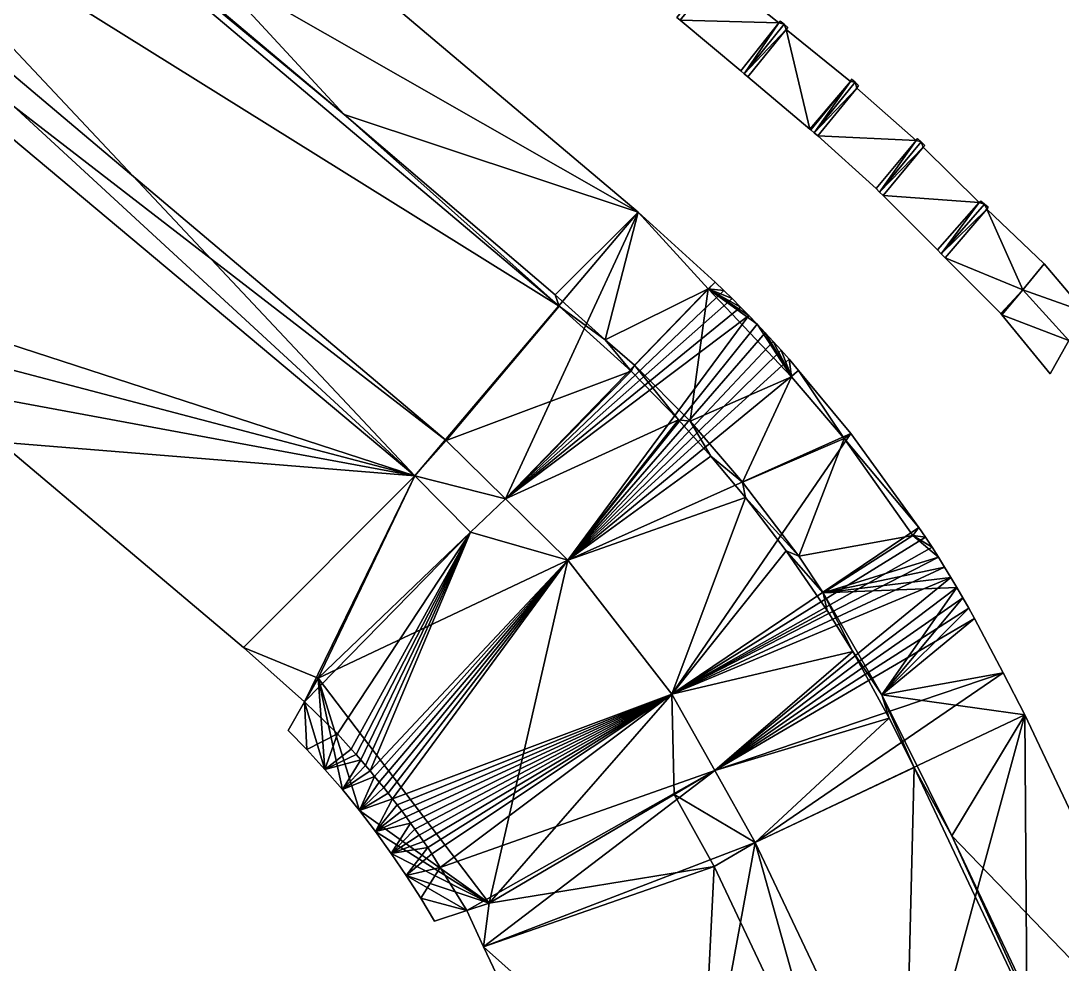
# Model space of a CAD drawing. Header units: inches. Extents: x 92123 to 92822, y 437993 to 438384.
# Drawn here: x 92383 to 92481.2, y 438098.3 to 438187.1 of the extents above; entities that cross this region are included whole.
import ezdxf

# ---------------------------------------------------------------- set-up
doc = ezdxf.new("R2010")
doc.units = ezdxf.units.IN
doc.header["$MEASUREMENT"] = 0
doc.layers.add('9200_4380_building', color=10, linetype='Continuous')

msp = doc.modelspace()

# ---------------------------------------------------------------- meshes
at = {"layer": '9200_4380_building'}
mesh = msp.add_polyface(dxfattribs=at)
corners = [(92335.799, 438221.286, 41.962), (92423.121, 438147.58, 41.962), (92433.75, 438160.225, 41.962), (92346.415, 438233.925, 41.962), (92440.536, 438154.111, 41.962), (92428.693, 438142.099, 41.962), (92444.996, 438149.524, 41.962), (92434.586, 438136.304, 41.962), (92413.515, 438178.272, 12.3), (92433.75, 438160.225, 12.3), (92433.375, 438161.301, 12.3), (92346.415, 438233.925, 12.3), (92346.461, 438234.708, 12.3), (92423.121, 438147.58, 12.3), (92335.799, 438221.286, 12.3), (92334.238, 438216.242, 12.3), (92420.166, 438144.242, 12.3), (92440.536, 438154.111, 12.3), (92438.091, 438157.067, 12.3), (92428.693, 438142.099, 12.3), (92425.407, 438138.95, 12.3), (92353.52, 438243.08, 4.584), (92413.515, 438178.272, 4.584), (92441.21, 438169.1, 4.584), (92346.461, 438234.708, 4.584), (92433.375, 438161.301, 4.584), (92438.091, 438157.067, 4.584), (92420.166, 438144.242, 4.622), (92420.166, 438144.242, -3.425), (92425.407, 438138.95, -3.425), (92334.238, 438216.242, 4.622), (92334.238, 438216.242, -3.425), (92428.693, 438142.099, -3.425), (92425.407, 438138.95, 4.622), (92428.693, 438142.099, 12.834), (92441.21, 438169.1, -3.425), (92345.38, 438223.78, -3.425), (92340.34, 438217.78, -3.425), (92353.52, 438243.08, -3.425), (92346.461, 438234.708, 7.5), (92334.238, 438216.242, 7.5)]
mesh.append_faces([[corners[k] for k in face] for face in [(0, 1, 2), (3, 0, 2), (4, 5, 6), (2, 1, 4), (4, 1, 5), (7, 6, 5), (8, 9, 10), (11, 9, 8), (11, 8, 12), (13, 14, 15), (13, 15, 16), (9, 17, 18), (13, 16, 19), (9, 18, 10), (20, 19, 16), (21, 22, 23), (21, 24, 22), (23, 22, 25), (23, 25, 26), (27, 28, 29), (27, 30, 28), (30, 31, 28), (32, 19, 33), (13, 34, 1), (19, 34, 13), (34, 5, 1), (28, 35, 32), (28, 36, 35), (28, 37, 36), (35, 36, 38), (28, 31, 37), (28, 32, 29), (1, 0, 13), (0, 14, 13), (9, 2, 4), (9, 11, 2), (11, 3, 2), (26, 25, 18), (25, 10, 18), (25, 22, 10), (22, 8, 10), (39, 8, 22), (12, 8, 39), (39, 22, 24), (30, 27, 40), (27, 16, 40), (16, 15, 40), (35, 38, 23), (38, 21, 23), (20, 16, 33), (16, 27, 33)]])
mesh = msp.add_polyface(dxfattribs=at)
corners = [(92368.872, 438157.717, 4.622), (92374.897, 438152.637, 4.622), (92420.166, 438144.242, 4.622), (92381.092, 438147.413, 4.622), (92404.02, 438128.08, 4.622), (92334.238, 438216.242, 4.622), (92362.678, 438162.94, 4.622), (92319.83, 438199.07, 4.622), (92325.586, 438194.217, 4.622), (92350.511, 438173.199, 4.622), (92344.343, 438178.4, 4.622), (92411.068, 438125.21, 4.622), (92409.78, 438122.97, 4.622), (92420.166, 438144.242, -3.425), (92334.238, 438216.242, -3.425), (92319.83, 438199.07, -3.425), (92325.586, 438194.217, -3.425), (92362.678, 438162.94, -3.425), (92350.511, 438173.199, -3.425), (92381.092, 438147.413, -3.425), (92374.897, 438152.637, -3.425), (92344.343, 438178.4, -3.425), (92368.872, 438157.717, -3.425), (92404.02, 438128.08, -3.425), (92409.78, 438122.97, -3.425), (92425.407, 438138.95, -3.425), (92412.873, 438119.941, -3.425), (92411.068, 438125.21, 15.947), (92425.407, 438138.95, 12.3), (92409.78, 438122.97, 4)]
mesh.append_faces([[corners[k] for k in face] for face in [(0, 1, 2), (3, 4, 2), (5, 6, 2), (1, 3, 2), (6, 0, 2), (5, 7, 8), (9, 5, 10), (10, 5, 8), (11, 2, 4), (5, 9, 6), (4, 12, 11), (13, 14, 5), (13, 5, 2), (15, 14, 16), (17, 18, 14), (19, 20, 13), (18, 21, 14), (14, 21, 16), (13, 17, 14), (13, 22, 17), (13, 20, 22), (23, 19, 13), (24, 23, 13), (25, 26, 24), (27, 28, 11), (14, 15, 5), (15, 7, 5), (4, 3, 19), (4, 19, 23), (3, 1, 19), (1, 20, 19), (1, 0, 22), (1, 22, 20), (0, 6, 17), (0, 17, 22), (6, 9, 17), (9, 18, 17), (9, 10, 21), (9, 21, 18), (10, 8, 21), (8, 16, 21), (8, 7, 16), (7, 15, 16), (23, 29, 4), (24, 29, 23), (29, 12, 4)]])
mesh = msp.add_polyface(dxfattribs=at)
corners = [(92448.67, 438191.52, -1.033), (92448.67, 438191.52, 4.929), (92454.47, 438186.92, 4.929), (92454.47, 438186.92, -1.033), (92448.84, 438191.71, -1.033), (92448.84, 438191.71, 4.929), (92448.525, 438191.955, -1.033), (92448.525, 438191.955, 4.929), (92444.842, 438187.438, -1.033), (92444.842, 438187.438, 4.929), (92445.162, 438187.17, 4.929), (92445.162, 438187.17, -1.033), (92450.87, 438182.385, 4.929), (92450.87, 438182.385, -1.033), (92451.201, 438182.108, 4.929), (92451.201, 438182.108, -1.033), (92454.945, 438186.78, 4.929), (92454.945, 438186.78, -1.033), (92454.59, 438187.08, -1.033), (92454.59, 438187.08, 4.929)]
mesh.append_faces([[corners[k] for k in face] for face in [(16, 2, 14), (14, 2, 12), (12, 2, 10), (10, 2, 1), (10, 1, 9), (2, 16, 19), (9, 1, 7), (7, 1, 5), (13, 11, 3), (15, 3, 17), (6, 4, 0), (8, 0, 11), (8, 6, 0), (3, 18, 17), (11, 0, 3), (13, 3, 15), (18, 3, 19), (3, 2, 19), (17, 18, 16), (18, 19, 16), (16, 14, 15), (16, 15, 17), (14, 12, 13), (14, 13, 15), (12, 10, 11), (12, 11, 13), (10, 9, 8), (10, 8, 11), (6, 8, 7), (8, 9, 7), (4, 6, 5), (6, 7, 5), (5, 1, 4), (1, 0, 4), (3, 0, 2), (0, 1, 2)]])
mesh = msp.add_polyface(dxfattribs=at)
corners = [(92455.16, 438186.3, -0.998), (92455.16, 438186.3, 4.929), (92461.2, 438181.41, 4.929), (92461.2, 438181.41, -0.998), (92455.3, 438186.48, -0.998), (92455.3, 438186.48, 4.929), (92454.945, 438186.78, -0.998), (92454.945, 438186.78, 4.929), (92451.201, 438182.108, 4.929), (92451.201, 438182.108, -0.998), (92451.533, 438181.83, 4.929), (92451.533, 438181.83, -0.998), (92457.39, 438176.92, -0.998), (92457.39, 438176.92, 4.929), (92457.483, 438176.836, -0.998), (92457.483, 438176.836, 4.929), (92457.801, 438176.55, -0.998), (92457.801, 438176.55, 4.929), (92461.635, 438181.33, -0.998), (92461.635, 438181.33, 4.929), (92461.3, 438181.63, -0.998), (92461.3, 438181.63, 4.929)]
mesh.append_faces([[corners[k] for k in face] for face in [(17, 19, 2), (15, 17, 2), (13, 15, 2), (1, 13, 2), (1, 10, 13), (7, 8, 1), (21, 2, 19), (5, 7, 1), (8, 10, 1), (12, 0, 3), (16, 3, 18), (9, 0, 11), (9, 6, 0), (0, 6, 4), (11, 0, 12), (14, 12, 3), (3, 20, 18), (14, 3, 16), (20, 3, 2), (20, 2, 21), (18, 20, 19), (20, 21, 19), (19, 17, 18), (17, 16, 18), (17, 15, 16), (15, 14, 16), (15, 13, 14), (13, 12, 14), (13, 10, 12), (10, 11, 12), (10, 8, 9), (10, 9, 11), (6, 9, 8), (6, 8, 7), (4, 6, 5), (6, 7, 5), (5, 1, 4), (1, 0, 4), (3, 0, 2), (0, 1, 2)]])
mesh = msp.add_polyface(dxfattribs=at)
corners = [(92461.79, 438180.76, -1.07), (92461.79, 438180.76, 4.929), (92467.4, 438175.83, 4.929), (92467.4, 438175.83, -1.07), (92461.97, 438181.03, 4.929), (92461.97, 438181.03, -1.07), (92461.635, 438181.33, -1.07), (92461.635, 438181.33, 4.929), (92457.801, 438176.55, 4.929), (92457.801, 438176.55, -1.07), (92458.119, 438176.264, 4.929), (92458.119, 438176.264, -1.07), (92463.613, 438171.314, -1.07), (92463.613, 438171.314, 4.929), (92463.951, 438170.982, -1.07), (92463.951, 438170.982, 4.929), (92467.865, 438175.7, -1.07), (92467.865, 438175.7, 4.929), (92467.52, 438176.02, 4.929), (92467.52, 438176.02, -1.07)]
mesh.append_faces([[corners[k] for k in face] for face in [(17, 2, 15), (15, 2, 13), (13, 2, 10), (10, 2, 1), (10, 1, 8), (2, 17, 18), (8, 1, 7), (7, 1, 4), (12, 11, 3), (14, 3, 16), (9, 0, 11), (9, 6, 0), (0, 6, 5), (3, 19, 16), (11, 0, 3), (12, 3, 14), (19, 3, 2), (19, 2, 18), (16, 19, 18), (16, 18, 17), (17, 15, 16), (15, 14, 16), (15, 13, 14), (13, 12, 14), (13, 10, 12), (10, 11, 12), (10, 8, 9), (10, 9, 11), (6, 9, 8), (6, 8, 7), (5, 6, 4), (6, 7, 4), (4, 1, 0), (4, 0, 5), (3, 0, 2), (0, 1, 2)]])
mesh = msp.add_polyface(dxfattribs=at)
corners = [(92469.398, 438165.528, -1.071), (92473.32, 438169.99, -1.071), (92469.764, 438165.16, -1.071), (92473.48, 438170.13, -1.071), (92473.83, 438169.84, -1.071), (92468.07, 438175.2, -1.071), (92467.865, 438175.7, -1.071), (92468.21, 438175.38, -1.071), (92463.951, 438170.982, -1.071), (92464.289, 438170.65, -1.071), (92468.07, 438175.2, 4.929), (92468.21, 438175.38, 4.929), (92467.865, 438175.7, 4.929), (92463.951, 438170.982, 4.929), (92464.289, 438170.65, 4.929), (92469.398, 438165.528, 4.929), (92469.764, 438165.16, 4.929), (92473.83, 438169.84, 4.929), (92473.48, 438170.13, 4.929), (92473.32, 438169.99, 4.929)]
mesh.append_faces([[corners[k] for k in face] for face in [(19, 17, 18), (17, 19, 16), (16, 19, 15), (15, 19, 14), (14, 19, 10), (14, 10, 13), (13, 10, 12), (12, 10, 11), (1, 5, 19), (5, 10, 19), (3, 1, 19), (3, 19, 18), (4, 3, 18), (4, 18, 17), (17, 16, 4), (16, 2, 4), (16, 15, 2), (15, 0, 2), (15, 14, 0), (14, 9, 0), (14, 13, 8), (14, 8, 9), (6, 8, 13), (6, 13, 12), (7, 6, 12), (7, 12, 11), (11, 10, 7), (10, 5, 7), (9, 5, 1), (9, 1, 0), (8, 5, 9), (8, 6, 5), (5, 6, 7), (2, 1, 4), (1, 3, 4), (0, 1, 2)]])
mesh = msp.add_polyface(dxfattribs=at)
corners = [(92470.131, 438164.793, -1.003), (92477.433, 438161.784, -1.003), (92475.37, 438159.54, -1.003), (92475.468, 438159.421, -1.003), (92473.83, 438169.84, -1.003), (92474.18, 438169.55, -1.003), (92474.06, 438169.38, -1.003), (92469.764, 438165.16, -1.003), (92479.46, 438164.22, -1.003), (92474.18, 438169.55, 4.929), (92474.06, 438169.38, 4.929), (92473.83, 438169.84, 4.929), (92469.764, 438165.16, 4.929), (92470.131, 438164.793, 4.929), (92475.37, 438159.54, 4.929), (92475.468, 438159.421, 4.929), (92477.433, 438161.784, 4.929), (92479.46, 438164.22, 4.929)]
mesh.append_faces([[corners[k] for k in face] for face in [(15, 16, 14), (16, 17, 10), (14, 16, 13), (13, 16, 10), (13, 10, 12), (12, 10, 11), (11, 10, 9), (8, 6, 10), (8, 10, 17), (17, 16, 8), (16, 1, 8), (16, 15, 1), (15, 3, 1), (15, 14, 2), (15, 2, 3), (14, 13, 2), (13, 0, 2), (13, 12, 0), (12, 7, 0), (4, 7, 12), (4, 12, 11), (5, 4, 9), (4, 11, 9), (9, 10, 6), (9, 6, 5), (0, 7, 6), (0, 6, 1), (6, 8, 1), (7, 4, 6), (4, 5, 6), (2, 1, 3), (0, 1, 2)]])
mesh = msp.add_polyface(dxfattribs=at)
corners = [(92447.79, 438161.866, 11.991), (92440.86, 438154.666, 11.991), (92446.112, 438149.392, 11.991), (92455.662, 438153.572, 11.991), (92448.05, 438146.117, 41.962), (92444.996, 438149.524, 41.962), (92434.586, 438136.304, 41.962), (92451.307, 438142.222, 41.962), (92451.034, 438143.643, 12.3), (92446.112, 438149.392, 12.3), (92448.05, 438146.117, 12.3), (92444.996, 438149.524, 12.3), (92440.86, 438154.666, 12.3), (92440.536, 438154.111, 12.3), (92438.091, 438157.067, 12.3), (92451.307, 438142.222, 12.3), (92447.79, 438161.866, 4.584), (92451.631, 438159.353, 4.584), (92450.85, 438160.151, 4.584), (92448.46, 438162.5, 4.584), (92441.21, 438169.1, 4.584), (92449.264, 438161.725, 4.584), (92438.091, 438157.067, 4.584), (92440.86, 438154.666, 4.584), (92450.061, 438160.942, 4.584), (92451.034, 438143.643, 11.991), (92434.586, 438136.304, -3.425), (92455.42, 438155.25, -3.425), (92456.309, 438154.179, -3.425), (92453.928, 438156.913, -3.425), (92454.678, 438156.085, -3.425), (92453.171, 438157.734, -3.425), (92452.405, 438158.547, -3.425), (92451.631, 438159.353, -3.425), (92428.693, 438142.099, -3.425), (92450.85, 438160.151, -3.425), (92450.061, 438160.942, -3.425), (92449.264, 438161.725, -3.425), (92448.46, 438162.5, -3.425), (92441.21, 438169.1, -3.425), (92440.536, 438154.111, 41.962), (92433.75, 438160.225, 12.3)]
mesh.append_faces([[corners[k] for k in face] for face in [(0, 1, 2), (0, 2, 3), (4, 5, 6), (7, 4, 6), (8, 9, 10), (11, 12, 13), (9, 12, 11), (13, 12, 14), (10, 9, 11), (15, 8, 10), (16, 17, 18), (19, 20, 16), (19, 16, 21), (16, 22, 23), (20, 22, 16), (21, 16, 24), (16, 18, 24), (2, 1, 9), (1, 12, 9), (25, 2, 8), (2, 9, 8), (16, 23, 1), (16, 1, 0), (26, 27, 28), (29, 30, 26), (31, 29, 26), (32, 31, 26), (33, 32, 26), (34, 33, 26), (34, 35, 33), (34, 36, 35), (34, 37, 36), (34, 38, 37), (34, 39, 38), (26, 30, 27), (15, 10, 4), (15, 4, 7), (10, 11, 5), (10, 5, 4), (11, 13, 40), (11, 40, 5), (13, 41, 40), (14, 1, 22), (12, 1, 14), (1, 23, 22), (38, 39, 19), (39, 20, 19), (37, 38, 21), (38, 19, 21), (36, 37, 24), (37, 21, 24)]])
mesh = msp.add_polyface(dxfattribs=at)
corners = [(92483.3, 438159.7, 4.929), (92479.46, 438164.22, 4.929), (92477.433, 438161.784, 4.929), (92480.02, 438153.86, 4.929), (92481.785, 438157.002, 4.929), (92475.468, 438159.421, 4.929), (92481.785, 438157.002, -0.986), (92480.02, 438153.86, -0.986), (92475.468, 438159.421, -0.986), (92479.46, 438164.22, -0.986), (92483.3, 438159.7, -0.986), (92477.433, 438161.784, -0.986)]
mesh.append_faces([[corners[k] for k in face] for face in [(0, 4, 6), (0, 6, 10), (4, 3, 7), (4, 7, 6), (3, 5, 8), (3, 8, 7), (11, 8, 2), (8, 5, 2), (9, 11, 2), (9, 2, 1), (10, 9, 1), (10, 1, 0), (10, 6, 11), (11, 6, 8), (9, 10, 11), (6, 7, 8), (4, 0, 2), (5, 4, 2), (3, 4, 5), (0, 1, 2)]])
mesh = msp.add_polyface(dxfattribs=at)
corners = [(92456.332, 438136.681, 11.991), (92467.093, 438138.618, 11.991), (92460.611, 438147.781, 11.991), (92451.034, 438143.643, 11.991), (92455.662, 438153.572, 11.991), (92446.112, 438149.392, 11.991), (92461.233, 438148.253, 4.584), (92460.611, 438147.781, 4.584), (92467.66, 438139.39, 4.584), (92467.093, 438138.618, 4.584), (92461.233, 438148.253, 8.747), (92456.309, 438154.179, 8.747), (92460.611, 438147.781, 8.747), (92455.662, 438153.572, 8.747), (92456.332, 438136.681, 12.3), (92451.034, 438143.643, 12.3), (92451.307, 438142.222, 12.3), (92453.171, 438157.734, 4.584), (92455.662, 438153.572, 4.584), (92453.928, 438156.913, 4.584), (92452.405, 438158.547, 4.584), (92447.79, 438161.866, 4.584), (92451.631, 438159.353, 4.584), (92456.309, 438154.179, 4.584), (92455.42, 438155.25, 4.584), (92454.678, 438156.085, 4.584), (92434.586, 438136.304, -3.425), (92456.309, 438154.179, -3.425), (92461.233, 438148.253, -3.425), (92450.85, 438160.151, -3.425), (92450.061, 438160.942, -3.425), (92450.061, 438160.942, 4.584), (92450.85, 438160.151, 4.584), (92451.631, 438159.353, -3.425), (92452.405, 438158.547, -3.425), (92453.171, 438157.734, -3.425), (92453.928, 438156.913, -3.425), (92454.678, 438156.085, -3.425), (92455.42, 438155.25, -3.425), (92467.66, 438139.39, -3.425), (92447.79, 438161.866, 11.991)]
mesh.append_faces([[corners[k] for k in face] for face in [(0, 1, 2), (3, 0, 2), (4, 3, 2), (4, 5, 3), (6, 7, 8), (9, 8, 7), (10, 11, 12), (11, 13, 12), (14, 15, 16), (17, 18, 19), (20, 18, 17), (21, 18, 20), (21, 20, 22), (23, 24, 18), (25, 19, 18), (24, 25, 18), (12, 13, 2), (13, 4, 2), (3, 15, 14), (26, 27, 28), (10, 12, 7), (10, 7, 6), (23, 18, 13), (23, 13, 11), (29, 30, 31), (29, 31, 32), (33, 29, 32), (33, 32, 22), (34, 33, 22), (34, 22, 20), (35, 34, 17), (34, 20, 17), (36, 35, 19), (35, 17, 19), (37, 36, 25), (36, 19, 25), (38, 37, 24), (37, 25, 24), (27, 38, 23), (38, 24, 23), (10, 6, 23), (23, 6, 27), (11, 10, 23), (6, 28, 27), (39, 28, 8), (28, 6, 8), (12, 1, 9), (2, 1, 12), (12, 9, 7), (40, 13, 21), (4, 13, 40), (13, 18, 21)]])
mesh = msp.add_polyface(dxfattribs=at)
corners = [(92458.633, 438133.229, 11.991), (92467.093, 438138.618, 11.991), (92456.332, 438136.681, 11.991), (92464.853, 438121.431, 41.962), (92452.222, 438109.712, 41.962), (92467.198, 438116.773, 41.962), (92448.422, 438116.49, 41.962), (92461.418, 438127.697, 41.962), (92444.384, 438123.694, 41.962), (92458.995, 438131.57, 41.962), (92455.139, 438137.193, 41.962), (92451.307, 438142.222, 41.962), (92434.586, 438136.304, 41.962), (92461.418, 438127.697, 12.3), (92464.16, 438123.64, 12.3), (92458.633, 438133.229, 12.3), (92455.139, 438137.193, 12.3), (92458.995, 438131.57, 12.3), (92456.332, 438136.681, 12.3), (92451.307, 438142.222, 12.3), (92444.384, 438123.694, 12.658), (92434.586, 438136.304, 12.681), (92434.586, 438136.304, -3.425), (92444.384, 438123.694, -3.425), (92425.407, 438138.95, 4.622), (92420.166, 438144.242, 4.622), (92425.407, 438138.95, -3.425), (92428.693, 438142.099, -3.425), (92428.693, 438142.099, 12.3), (92425.407, 438138.95, 12.3), (92428.693, 438142.099, 12.834), (92448.422, 438116.49, 12.3), (92448.422, 438116.49, -3.425), (92448.422, 438116.49, 12.804), (92458.633, 438133.229, 4.584), (92451.034, 438143.643, 11.991), (92428.693, 438142.099, 41.962), (92468.279, 438138.462, -3.425), (92468.888, 438137.529, -3.425), (92467.66, 438139.39, -3.425), (92461.233, 438148.253, -3.425), (92469.488, 438136.589, -3.425), (92470.079, 438135.644, -3.425), (92470.66, 438134.692, -3.425), (92452.222, 438109.712, -3.425), (92475.577, 438125.688, -3.425), (92464.16, 438123.64, 4.584)]
mesh.append_faces([[corners[k] for k in face] for face in [(0, 1, 2), (3, 4, 5), (6, 7, 8), (8, 7, 9), (3, 7, 6), (10, 8, 9), (10, 11, 8), (11, 12, 8), (13, 14, 15), (16, 17, 15), (18, 19, 16), (17, 13, 15), (15, 18, 16), (20, 21, 22), (20, 22, 23), (24, 25, 26), (26, 27, 24), (28, 29, 24), (27, 22, 28), (22, 21, 28), (21, 30, 28), (23, 31, 20), (32, 31, 23), (31, 33, 20), (1, 0, 34), (2, 35, 18), (0, 2, 18), (0, 18, 15), (6, 8, 33), (8, 20, 33), (8, 12, 21), (8, 21, 20), (12, 36, 30), (12, 30, 21), (37, 38, 23), (39, 37, 23), (40, 39, 23), (22, 40, 23), (23, 38, 41), (42, 23, 41), (42, 43, 23), (23, 43, 32), (44, 32, 45), (13, 17, 7), (17, 9, 7), (17, 16, 9), (16, 10, 9), (16, 19, 11), (16, 11, 10), (15, 14, 0), (0, 46, 34)]])
mesh = msp.add_polyface(dxfattribs=at)
corners = [(92425.407, 438138.95, 4.622), (92420.166, 438144.242, 4.622), (92411.068, 438125.21, 4.622), (92414.938, 438112.741, 12.217), (92427.165, 438103.994, 15.947), (92411.068, 438125.21, 15.947), (92419.763, 438111.554, 4), (92420.175, 438110.979, 4), (92417.949, 438108.693, 4), (92416.473, 438110.739, 4), (92418.926, 438112.694, 4), (92419.347, 438112.125, 4), (92418.5, 438113.258, 4), (92418.07, 438113.82, 4), (92414.938, 438112.741, 4), (92417.654, 438114.355, 4), (92417.233, 438114.887, 4), (92416.809, 438115.416, 4), (92425.407, 438138.95, -3.425), (92420.166, 438144.242, -3.425), (92415.949, 438116.464, -3.425), (92415.513, 438116.983, -3.425), (92409.78, 438122.97, -3.425), (92414.182, 438118.52, -3.425), (92412.873, 438119.941, -3.425), (92414.629, 438118.011, -3.425), (92415.073, 438117.498, -3.425), (92434.586, 438136.304, -3.425), (92416.381, 438115.941, -3.425), (92416.809, 438115.416, -3.425), (92425.407, 438138.95, 13.415), (92425.407, 438138.95, 12.3), (92417.949, 438108.693, 12.177), (92416.473, 438110.739, 12.228), (92420.986, 438109.82, 4), (92420.583, 438110.401, 4), (92420.583, 438110.401, -3.425), (92420.175, 438110.979, -3.425), (92419.763, 438111.554, -3.425), (92419.347, 438112.125, -3.425), (92418.926, 438112.694, -3.425), (92418.5, 438113.258, -3.425), (92418.07, 438113.82, -3.425), (92417.654, 438114.355, -3.425), (92417.233, 438114.887, -3.425), (92416.381, 438115.941, 4)]
mesh.append_faces([[corners[k] for k in face] for face in [(0, 1, 2), (3, 4, 5), (6, 7, 8), (9, 6, 8), (10, 11, 9), (12, 10, 9), (13, 12, 9), (14, 13, 9), (14, 15, 13), (14, 16, 15), (14, 17, 16), (9, 11, 6), (18, 19, 1), (20, 21, 18), (18, 22, 19), (18, 23, 24), (18, 25, 23), (18, 26, 25), (18, 21, 26), (27, 28, 20), (27, 29, 28), (30, 31, 5), (31, 0, 2), (32, 33, 9), (34, 35, 36), (35, 7, 37), (35, 37, 36), (7, 6, 37), (6, 38, 37), (6, 11, 38), (11, 39, 38), (11, 10, 39), (10, 40, 39), (10, 12, 40), (12, 41, 40), (12, 13, 42), (12, 42, 41), (13, 15, 43), (13, 43, 42), (15, 16, 43), (16, 44, 43), (16, 17, 44), (17, 29, 44), (17, 45, 29), (45, 28, 29), (45, 20, 28)]])
mesh = msp.add_polyface(dxfattribs=at)
corners = [(92444.609, 438114.248, 12.3), (92448.351, 438107.463, 12.3), (92452.222, 438109.712, 12.3), (92448.422, 438116.49, 12.3), (92448.422, 438116.49, 12.804), (92444.384, 438123.694, 12.658), (92444.609, 438114.248, 13.368), (92427.165, 438103.994, 15.947), (92434.586, 438136.304, 12.681), (92425.407, 438138.95, 13.415), (92411.068, 438125.21, 15.947), (92428.693, 438142.099, 12.834), (92425.407, 438138.95, -3.425), (92420.166, 438144.242, 4.622), (92425.407, 438138.95, 4.622), (92444.384, 438123.694, -3.425), (92434.586, 438136.304, -3.425), (92452.222, 438109.712, -3.425), (92448.422, 438116.49, -3.425), (92428.693, 438142.099, 12.3), (92428.693, 438142.099, -3.425), (92425.407, 438138.95, 12.3), (92421.779, 438108.649, -3.425), (92421.385, 438109.236, -3.425), (92422.566, 438107.363, -3.425), (92420.583, 438110.401, -3.425), (92420.986, 438109.82, -3.425), (92420.175, 438110.979, -3.425), (92419.763, 438111.554, -3.425), (92415.949, 438116.464, -3.425), (92417.233, 438114.887, -3.425), (92416.809, 438115.416, -3.425), (92417.654, 438114.355, -3.425), (92418.07, 438113.82, -3.425), (92419.347, 438112.125, -3.425), (92418.5, 438113.258, -3.425), (92418.926, 438112.694, -3.425), (92444.609, 438114.248, 4.622), (92427.165, 438103.994, 4.622)]
mesh.append_faces([[corners[k] for k in face] for face in [(0, 1, 2), (0, 2, 3), (4, 5, 6), (6, 5, 7), (7, 5, 8), (9, 10, 8), (10, 7, 8), (9, 8, 11), (12, 13, 14), (15, 16, 5), (16, 8, 5), (17, 18, 3), (17, 3, 2), (14, 19, 20), (21, 19, 14), (14, 20, 12), (19, 8, 16), (11, 8, 19), (19, 16, 20), (5, 3, 15), (4, 3, 5), (3, 18, 15), (22, 23, 15), (24, 22, 15), (18, 24, 15), (25, 15, 26), (25, 27, 15), (12, 20, 16), (15, 27, 28), (23, 26, 15), (16, 29, 12), (16, 30, 31), (16, 32, 30), (16, 33, 32), (16, 15, 33), (28, 34, 15), (35, 15, 36), (33, 15, 35), (15, 34, 36), (4, 6, 0), (4, 0, 3), (37, 0, 38), (0, 6, 7), (1, 0, 37), (19, 21, 11), (21, 9, 11)]])
mesh = msp.add_polyface(dxfattribs=at)
corners = [(92472.347, 438131.804, 4.584), (92471.794, 438132.772, 4.584), (92464.16, 438123.64, 4.584), (92472.89, 438130.83, 4.584), (92475.577, 438125.688, 4.584), (92477.64, 438121.74, 4.584), (92470.74, 438110.354, 4.584), (92471.232, 438133.735, 4.584), (92458.633, 438133.229, 4.584), (92470.66, 438134.692, 4.584), (92470.079, 438135.644, 4.584), (92468.888, 438137.529, 4.584), (92468.279, 438138.462, 4.584), (92467.093, 438138.618, 4.584), (92467.66, 438139.39, 4.584), (92469.488, 438136.589, 4.584), (92464.16, 438123.64, 12.3), (92461.418, 438127.697, 12.3), (92464.853, 438121.431, 12.3), (92467.198, 438116.773, 12.3), (92470.74, 438110.354, 12.3), (92467.093, 438138.618, 11.991), (92448.422, 438116.49, -3.425), (92470.66, 438134.692, -3.425), (92471.232, 438133.735, -3.425), (92471.794, 438132.772, -3.425), (92472.347, 438131.804, -3.425), (92472.89, 438130.83, -3.425), (92477.64, 438121.74, -3.425), (92452.222, 438109.712, -3.425), (92475.577, 438125.688, -3.425), (92467.198, 438116.773, 41.962), (92464.853, 438121.431, 41.962), (92461.418, 438127.697, 41.962), (92468.279, 438138.462, -3.425), (92467.66, 438139.39, -3.425), (92468.888, 438137.529, -3.425), (92469.488, 438136.589, -3.425), (92470.079, 438135.644, -3.425), (92458.633, 438133.229, 11.991)]
mesh.append_faces([[corners[k] for k in face] for face in [(0, 1, 2), (3, 0, 2), (4, 3, 2), (5, 4, 2), (6, 5, 2), (2, 1, 7), (8, 2, 7), (9, 8, 7), (9, 10, 8), (11, 12, 13), (13, 12, 14), (13, 15, 11), (8, 15, 13), (10, 15, 8), (16, 17, 18), (16, 18, 19), (19, 20, 16), (21, 8, 13), (22, 23, 24), (25, 22, 24), (25, 26, 22), (22, 26, 27), (28, 29, 30), (22, 27, 30), (2, 16, 20), (19, 18, 31), (18, 32, 31), (18, 17, 32), (17, 33, 32), (34, 35, 12), (35, 14, 12), (36, 34, 11), (34, 12, 11), (37, 36, 11), (37, 11, 15), (38, 37, 15), (38, 15, 10), (23, 38, 9), (38, 10, 9), (24, 23, 7), (23, 9, 7), (25, 24, 7), (25, 7, 1), (26, 25, 0), (25, 1, 0), (27, 26, 3), (26, 0, 3), (30, 27, 4), (27, 3, 4), (28, 30, 5), (30, 4, 5), (39, 16, 2)]])
mesh = msp.add_polyface(dxfattribs=at)
corners = [(92413.344, 438114.697, 12.144), (92414.938, 438112.741, 12.217), (92411.068, 438125.21, 15.947), (92411.693, 438116.604, 12.008), (92409.78, 438122.97, 13.954), (92409.988, 438118.463, 11.811), (92408.228, 438120.271, 11.552), (92413.344, 438114.697, 4), (92416.381, 438115.941, 4), (92414.938, 438112.741, 4), (92415.949, 438116.464, 4), (92415.513, 438116.983, 4), (92415.073, 438117.498, 4), (92411.693, 438116.604, 4), (92414.629, 438118.011, 4), (92412.873, 438119.941, 4), (92414.182, 438118.52, 4), (92408.228, 438120.271, 4), (92409.78, 438122.97, 4), (92409.988, 438118.463, 4), (92416.809, 438115.416, 4), (92411.068, 438125.21, 4.622), (92409.78, 438122.97, 4.622), (92416.473, 438110.739, 12.228), (92416.473, 438110.739, 4), (92415.949, 438116.464, -3.425), (92415.513, 438116.983, -3.425), (92415.073, 438117.498, -3.425), (92414.629, 438118.011, -3.425), (92414.182, 438118.52, -3.425), (92412.873, 438119.941, -3.425), (92409.78, 438122.97, -3.425)]
mesh.append_faces([[corners[k] for k in face] for face in [(0, 1, 2), (3, 2, 4), (5, 4, 6), (5, 3, 4), (3, 0, 2), (7, 8, 9), (7, 10, 8), (7, 11, 10), (7, 12, 11), (7, 13, 12), (12, 13, 14), (13, 15, 16), (17, 18, 19), (19, 18, 15), (13, 19, 15), (14, 13, 16), (9, 8, 20), (21, 22, 4), (21, 4, 2), (6, 22, 17), (4, 22, 6), (22, 18, 17), (5, 6, 19), (6, 17, 19), (3, 5, 13), (5, 19, 13), (0, 3, 7), (3, 13, 7), (1, 0, 9), (0, 7, 9), (23, 1, 24), (1, 9, 24), (8, 10, 25), (10, 11, 25), (11, 26, 25), (11, 12, 27), (11, 27, 26), (12, 14, 28), (12, 28, 27), (14, 16, 29), (14, 29, 28), (16, 15, 30), (16, 30, 29), (15, 18, 30), (18, 31, 30)]])
mesh = msp.add_polyface(dxfattribs=at)
corners = [(92484.752, 438080.763, 4.584), (92494.83, 438085.38, 4.584), (92470.74, 438110.354, 4.584), (92495.186, 438084.654, 4.584), (92498.609, 438077.661, 4.584), (92477.64, 438121.74, 4.584), (92489.382, 438070.985, 4.584), (92469.066, 438074.253, 41.962), (92484.328, 438080.568, 41.962), (92466.291, 438080.093, 41.962), (92467.198, 438116.773, 41.962), (92464.853, 438121.431, 41.962), (92448.422, 438116.49, 41.962), (92452.222, 438109.712, 41.962), (92467.198, 438116.773, 12.3), (92484.328, 438080.568, 12.3), (92470.74, 438110.354, 12.3), (92484.752, 438080.763, 12.3), (92488.666, 438071.401, 12.3), (92489.382, 438070.985, 2.683), (92477.932, 438077.369, 2.683), (92495.186, 438084.654, 2.683), (92494.83, 438085.38, 2.683), (92498.609, 438077.661, 2.683), (92466.291, 438080.093, 12.3), (92452.222, 438109.712, 12.3), (92452.222, 438109.712, -3.425), (92466.291, 438080.093, -3.425), (92448.422, 438116.49, 12.3), (92448.422, 438116.49, -3.425), (92469.066, 438074.253, 12.3), (92466.291, 438080.093, 24.816), (92469.066, 438074.253, 24.816), (92448.422, 438116.49, 12.804), (92477.64, 438121.74, -3.425), (92477.932, 438077.369, -3.425), (92469.066, 438074.253, -3.425), (92494.83, 438085.38, -3.425), (92464.16, 438123.64, 4.584), (92499.527, 438075.786, 2.683), (92499.527, 438075.786, 4.584), (92488.666, 438071.401, 41.962)]
mesh.append_faces([[corners[k] for k in face] for face in [(0, 1, 2), (0, 3, 1), (0, 4, 3), (1, 5, 2), (0, 6, 4), (7, 8, 9), (9, 8, 10), (11, 12, 13), (13, 9, 10), (14, 15, 16), (17, 16, 15), (17, 15, 18), (19, 20, 21), (21, 20, 22), (21, 23, 19), (24, 25, 26), (24, 26, 27), (25, 28, 26), (28, 29, 26), (27, 30, 24), (30, 31, 24), (7, 9, 32), (9, 31, 32), (25, 31, 13), (24, 31, 25), (31, 9, 13), (28, 25, 33), (25, 13, 33), (13, 12, 33), (34, 27, 26), (27, 35, 36), (37, 35, 34), (27, 34, 35), (2, 38, 16), (0, 2, 17), (2, 16, 17), (6, 0, 17), (39, 23, 4), (39, 4, 40), (23, 21, 3), (23, 3, 4), (21, 22, 1), (21, 1, 3), (5, 22, 34), (1, 22, 5), (22, 37, 34), (15, 8, 41), (15, 14, 10), (15, 10, 8), (22, 20, 35), (22, 35, 37)]])
mesh = msp.add_polyface(dxfattribs=at)
corners = [(92419.364, 438106.605, 12.064), (92427.165, 438103.994, 15.947), (92417.949, 438108.693, 12.177), (92416.473, 438110.739, 12.228), (92414.938, 438112.741, 12.217), (92425.052, 438103.303, 14.188), (92420.717, 438104.476, 11.889), (92422.008, 438102.308, 11.653), (92417.949, 438108.693, 4), (92420.175, 438110.979, 4), (92420.583, 438110.401, 4), (92420.986, 438109.82, 4), (92421.385, 438109.236, 4), (92419.364, 438106.605, 4), (92425.052, 438103.303, 4), (92422.008, 438102.308, 4), (92420.717, 438104.476, 4), (92421.779, 438108.649, 4), (92422.566, 438107.363, 4), (92426.63, 438099.9, -3.425), (92425.052, 438103.303, -3.425), (92448.422, 438116.49, -3.425), (92452.222, 438109.712, -3.425), (92422.566, 438107.363, -3.425), (92448.351, 438107.463, 4.622), (92444.609, 438114.248, 4.622), (92427.165, 438103.994, 4.622), (92426.63, 438099.9, 4.622), (92425.052, 438103.303, 4.622), (92444.609, 438114.248, 12.3), (92448.351, 438107.463, 12.3), (92416.473, 438110.739, 4), (92421.779, 438108.649, -3.425), (92421.385, 438109.236, -3.425), (92420.986, 438109.82, -3.425), (92420.583, 438110.401, -3.425)]
mesh.append_faces([[corners[k] for k in face] for face in [(0, 1, 2), (2, 1, 3), (3, 1, 4), (0, 5, 1), (5, 6, 7), (0, 6, 5), (8, 9, 10), (11, 8, 10), (11, 12, 8), (8, 12, 13), (14, 15, 16), (13, 12, 17), (14, 16, 18), (18, 13, 17), (16, 13, 18), (19, 20, 21), (21, 22, 19), (23, 21, 20), (24, 25, 26), (27, 26, 28), (24, 26, 27), (26, 29, 1), (30, 25, 24), (1, 5, 26), (5, 28, 26), (15, 28, 7), (14, 28, 15), (28, 5, 7), (2, 31, 8), (0, 2, 8), (0, 8, 13), (6, 0, 13), (6, 13, 16), (7, 6, 16), (7, 16, 15), (14, 18, 20), (18, 23, 20), (18, 17, 32), (18, 32, 23), (17, 12, 33), (17, 33, 32), (12, 11, 33), (11, 34, 33), (11, 35, 34), (20, 19, 14), (27, 28, 14)]])
mesh = msp.add_polyface(dxfattribs=at)
corners = [(92431.666, 438076.07, 2.683), (92436.824, 438078.495, 2.683), (92437.446, 438077.189, 2.683), (92401.658, 438060.462, 2.683), (92404.511, 438063.302, 2.683), (92401.548, 438060.563, 2.683), (92401.411, 438060.502, 2.683), (92400.889, 438061.599, 2.683), (92448.369, 438078.897, 4.622), (92447.066, 438081.685, 4.622), (92447.066, 438081.685, -3.425), (92448.369, 438078.897, -3.425), (92401.411, 438060.502, 4.622), (92400.889, 438061.599, 4.622), (92401.548, 438060.563, 4.622), (92436.824, 438078.495, -3.425), (92426.63, 438099.9, -3.425), (92437.446, 438077.189, -3.425), (92452.222, 438109.712, -3.425), (92437.446, 438077.189, 4.622), (92401.658, 438060.462, 4.622), (92448.351, 438107.463, 4.622), (92426.63, 438099.9, 4.622), (92436.824, 438078.495, 4.622), (92431.666, 438076.07, 4.622), (92404.511, 438063.302, 4.622), (92425.052, 438103.303, 4), (92449.197, 438051.968, 4.622), (92448.56, 438053.276, 4.622), (92448.56, 438053.276, 2.683), (92449.197, 438051.968, 2.683)]
mesh.append_faces([[corners[k] for k in face] for face in [(0, 1, 2), (3, 0, 2), (3, 4, 0), (3, 5, 4), (6, 7, 5), (7, 4, 5), (8, 9, 10), (8, 10, 11), (12, 13, 7), (12, 7, 6), (14, 12, 5), (12, 6, 5), (15, 16, 10), (17, 15, 10), (16, 18, 10), (19, 20, 3), (19, 3, 2), (9, 21, 22), (19, 23, 24), (20, 19, 24), (25, 20, 24), (12, 14, 13), (25, 14, 20), (13, 14, 25), (9, 22, 23), (9, 23, 19), (1, 0, 24), (1, 24, 23), (0, 4, 24), (4, 25, 24), (4, 7, 25), (7, 13, 25), (17, 10, 2), (10, 9, 2), (9, 19, 2), (2, 1, 15), (2, 15, 17), (26, 16, 22), (16, 1, 22), (15, 1, 16), (1, 23, 22), (27, 28, 29), (27, 29, 30), (20, 14, 3), (14, 5, 3)]])
mesh = msp.add_polyface(dxfattribs=at)
corners = [(92459.43, 438084.1, 11.25), (92448.369, 438078.897, 11.25), (92462.255, 438078.144, 11.25), (92451.213, 438072.812, 11.25), (92466.291, 438080.093, 24.816), (92462.255, 438078.144, 24.816), (92469.066, 438074.253, 24.816), (92464.971, 438072.311, 24.816), (92451.213, 438072.812, 24.816), (92462.255, 438078.144, 12.3), (92466.291, 438080.093, 12.3), (92459.43, 438084.1, 12.3), (92452.222, 438109.712, 12.3), (92448.351, 438107.463, 12.3), (92466.291, 438080.093, -3.425), (92452.222, 438109.712, -3.425), (92448.369, 438078.897, -3.425), (92451.213, 438072.812, -3.425), (92448.369, 438078.897, 4.622), (92469.066, 438074.253, 12.3), (92469.066, 438074.253, -3.425), (92464.971, 438072.311, -3.425), (92464.971, 438072.311, 11.25), (92464.971, 438072.311, 12.3), (92465.203, 438071.806, 11.25), (92465.203, 438071.806, 4.622), (92465.381, 438071.418, 4.622), (92465.381, 438071.418, 2.683), (92465.381, 438071.418, -3.425), (92447.066, 438081.685, -3.425), (92459.43, 438084.1, 4.622), (92448.351, 438107.463, 4.622), (92447.066, 438081.685, 4.622)]
mesh.append_faces([[corners[k] for k in face] for face in [(0, 1, 2), (1, 3, 2), (4, 5, 6), (6, 5, 7), (7, 5, 8), (9, 10, 11), (11, 10, 12), (13, 11, 12), (14, 15, 10), (15, 12, 10), (16, 17, 18), (17, 3, 18), (3, 1, 18), (6, 19, 4), (10, 19, 14), (4, 19, 10), (19, 20, 14), (21, 20, 22), (20, 19, 22), (19, 23, 22), (22, 24, 25), (22, 25, 21), (25, 26, 27), (25, 27, 21), (27, 28, 21), (29, 15, 14), (16, 29, 14), (17, 16, 14), (21, 17, 14), (14, 20, 21), (30, 31, 32), (18, 30, 32), (9, 11, 0), (9, 0, 2), (31, 0, 13), (30, 0, 31), (0, 11, 13), (30, 18, 0), (18, 1, 0), (10, 9, 4), (9, 5, 4), (8, 9, 3), (5, 9, 8), (9, 2, 3), (6, 7, 19), (7, 23, 19)]])

doc.saveas('drawing.dxf')
